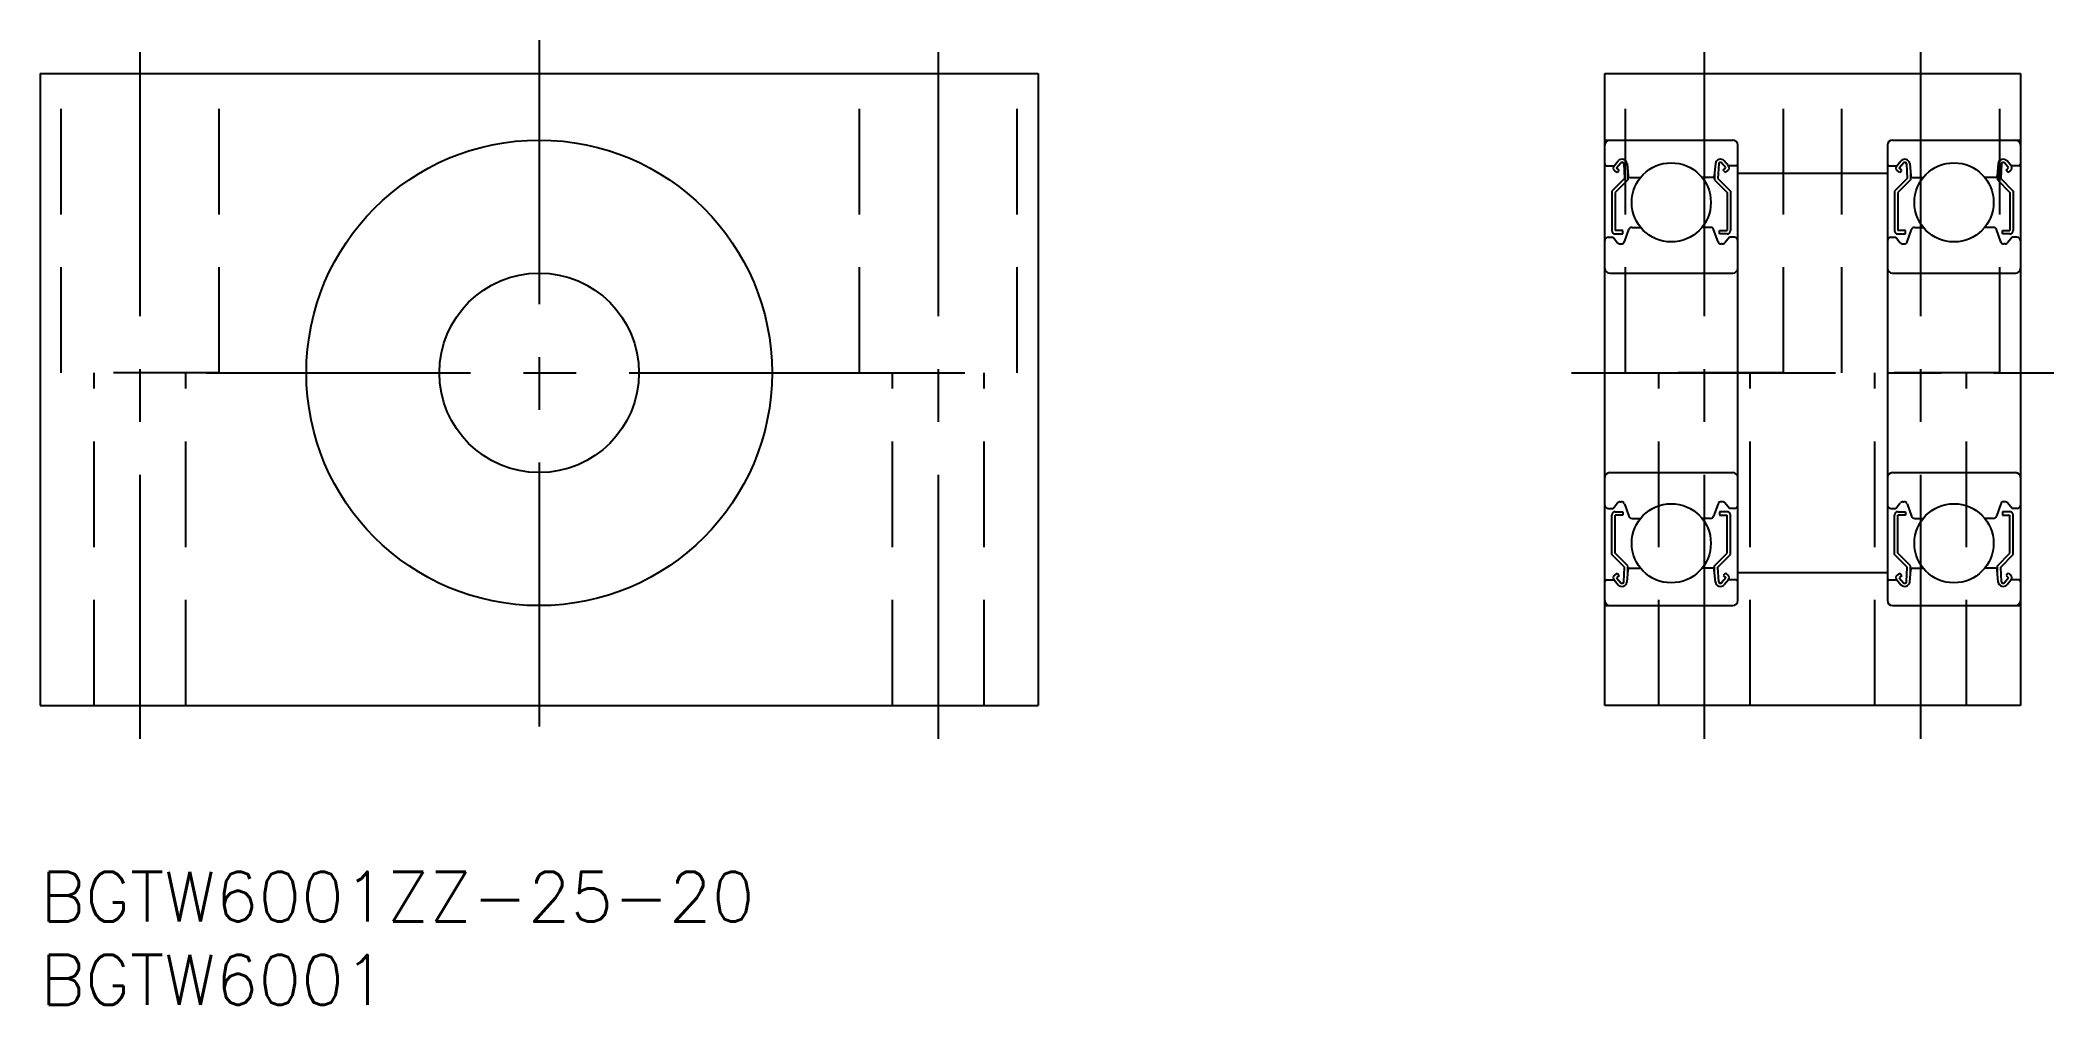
# Model space of a CAD drawing. Extents: x 0 to 121, y -8 to 50.
import ezdxf

# ---------------------------------------------------------------- set-up
doc = ezdxf.new("R2010")
doc.units = 0
doc.header["$LTSCALE"] = 0.5
doc.linetypes.add('CENTER', pattern=[50.8, 31.75, -6.35, 6.35, -6.35])
doc.linetypes.add('DASHED', pattern=[19.05, 12.7, -6.35])
for name, color, linetype in [('MSM_CENTER', 1, 'CENTER'), ('MSM_CONTINUOUS', 7, 'CONTINUOUS'), ('MSM_DASHED', 4, 'DASHED'), ('MSM_PART_NUMBER', 7, 'CONTINUOUS')]:
    doc.layers.add(name, color=color, linetype=linetype)
doc.styles.get("Standard").update_dxf_attribs({"font": 'txt.shx', "height": 3, "bigfont": 'bigfont.shx'})

# ---------------------------------------------------------------- blocks, each defined once
blk = doc.blocks.new('*U2')
at = {"layer": 'MSM_PART_NUMBER'}
blk.add_text('BGTW6001ZZ-25-20', height=3, dxfattribs=at).set_placement((0, -3))
blk = doc.blocks.new('*U3')
at = {"layer": 'MSM_PART_NUMBER'}
blk.add_text('BGTW6001', height=3, dxfattribs=at).set_placement((0, -8))

msp = doc.modelspace()

# ---------------------------------------------------------------- linework, layer by layer
at = {"layer": 'MSM_CENTER'}
for p, q in [((6, 8), (6, 50)), ((30, 50), (30, 8)), ((54, 8), (54, 50)), ((100.07, 8), (100.07, 50)), ((113.07, 8), (113.07, 50)), ((10, 30), (50, 30)), ((92.07, 30), (121.07, 30))]:
    msp.add_line(p, q, dxfattribs=at)
at = {"layer": 'MSM_CONTINUOUS'}
for p, q in [((0, 48), (60, 48)), ((0, 48), (0, 10)), ((60, 48), (60, 10)), ((94.07, 48), (119.07, 48)), ((94.07, 10), (94.07, 48)), ((119.07, 48), (119.07, 10)), ((94.07, 44), (101.77, 44)), ((102.07, 16.3), (102.07, 43.7)), ((111.07, 43.7), (111.07, 16.3)), ((111.37, 44), (119.07, 44)), ((94.17, 42.45), (94.63, 42.45)), ((94.63, 42.45), (94.88, 42.75)), ((94.78, 42.32), (95.03, 42.62)), ((95.21, 42.56), (95.25, 41.68)), ((95.41, 42.58), (95.47, 41.84)), ((100.73, 42.58), (100.66, 41.84)), ((100.93, 42.56), (100.88, 41.68)), ((101.35, 42.32), (101.1, 42.62)), ((101.51, 42.45), (101.26, 42.75)), ((101.97, 42.45), (101.51, 42.45)), ((111.17, 42.45), (111.63, 42.45)), ((111.63, 42.45), (111.88, 42.75)), ((111.78, 42.32), (112.03, 42.62)), ((112.21, 42.56), (112.25, 41.68)), ((112.41, 42.58), (112.47, 41.84)), ((117.73, 42.58), (117.66, 41.84)), ((117.93, 42.56), (117.88, 41.68)), ((118.35, 42.32), (118.1, 42.62)), ((118.51, 42.45), (118.26, 42.75)), ((118.97, 42.45), (118.51, 42.45)), ((95.25, 41.68), (94.5, 40.93)), ((94.81, 42.04), (94.65, 42.17)), ((95.45, 41.6), (94.7, 40.85)), ((94.93, 42.19), (94.78, 42.32)), ((94.81, 42.04), (94.93, 42.19)), ((95.45, 42.07), (95.45, 41.6)), ((95.57, 41.75), (96.22, 41.75)), ((100.57, 41.75), (99.92, 41.75)), ((100.68, 42.07), (100.68, 41.6)), ((100.68, 41.6), (101.43, 40.85)), ((100.88, 41.68), (101.63, 40.93)), ((101.2, 42.19), (101.35, 42.32)), ((101.33, 42.04), (101.2, 42.19)), ((101.33, 42.04), (101.48, 42.17)), ((102.07, 42), (111.07, 42)), ((112.25, 41.68), (111.5, 40.93)), ((111.81, 42.04), (111.65, 42.17)), ((112.45, 41.6), (111.7, 40.85)), ((111.93, 42.19), (111.78, 42.32)), ((111.81, 42.04), (111.93, 42.19)), ((112.45, 42.07), (112.45, 41.6)), ((112.57, 41.75), (113.22, 41.75)), ((117.57, 41.75), (116.92, 41.75)), ((117.68, 42.07), (117.68, 41.6)), ((117.68, 41.6), (118.43, 40.85)), ((117.88, 41.68), (118.63, 40.93)), ((118.2, 42.19), (118.35, 42.32)), ((118.33, 42.04), (118.2, 42.19)), ((118.33, 42.04), (118.48, 42.17)), ((94.5, 40.93), (94.5, 38.55)), ((94.7, 40.85), (94.7, 38.55)), ((101.43, 40.85), (101.43, 38.55)), ((101.63, 40.93), (101.63, 38.55)), ((111.5, 40.93), (111.5, 38.55)), ((111.7, 40.85), (111.7, 38.55)), ((118.43, 40.85), (118.43, 38.55)), ((118.63, 40.93), (118.63, 38.55)), ((95.71, 38.75), (96.22, 38.75)), ((100.43, 38.75), (99.92, 38.75)), ((112.71, 38.75), (113.22, 38.75)), ((117.43, 38.75), (116.92, 38.75)), ((94.27, 38.15), (94.57, 38.15)), ((94.57, 38.15), (94.84, 37.82)), ((95.15, 38.55), (94.7, 38.55)), ((94.7, 38.35), (95.15, 38.35)), ((95, 37.75), (95.06, 37.75)), ((95.15, 38.35), (95.15, 38.55)), ((95.25, 37.88), (95.52, 38.62)), ((100.89, 37.88), (100.62, 38.62)), ((100.98, 38.55), (101.43, 38.55)), ((100.98, 38.35), (100.98, 38.55)), ((101.43, 38.35), (100.98, 38.35)), ((101.14, 37.75), (101.07, 37.75)), ((101.57, 38.15), (101.29, 37.82)), ((101.87, 38.15), (101.57, 38.15)), ((111.27, 38.15), (111.57, 38.15)), ((111.57, 38.15), (111.84, 37.82)), ((112.15, 38.55), (111.7, 38.55)), ((111.7, 38.35), (112.15, 38.35)), ((112, 37.75), (112.06, 37.75)), ((112.15, 38.35), (112.15, 38.55)), ((112.25, 37.88), (112.52, 38.62)), ((117.89, 37.88), (117.62, 38.62)), ((117.98, 38.55), (118.43, 38.55)), ((117.98, 38.35), (117.98, 38.55)), ((118.43, 38.35), (117.98, 38.35)), ((118.14, 37.75), (118.07, 37.75)), ((118.57, 38.15), (118.29, 37.82)), ((118.87, 38.15), (118.57, 38.15)), ((94.37, 36), (101.77, 36)), ((111.37, 36), (118.77, 36)), ((94.37, 24), (101.77, 24)), ((111.37, 24), (118.77, 24)), ((94.27, 21.85), (94.57, 21.85)), ((94.57, 21.85), (94.84, 22.18)), ((95, 22.25), (95.06, 22.25)), ((95.25, 22.12), (95.52, 21.38)), ((100.89, 22.12), (100.62, 21.38)), ((101.14, 22.25), (101.07, 22.25)), ((101.57, 21.85), (101.29, 22.18)), ((101.87, 21.85), (101.57, 21.85)), ((111.27, 21.85), (111.57, 21.85)), ((111.57, 21.85), (111.84, 22.18)), ((112, 22.25), (112.06, 22.25)), ((112.25, 22.12), (112.52, 21.38)), ((117.89, 22.12), (117.62, 21.38)), ((118.14, 22.25), (118.07, 22.25)), ((118.57, 21.85), (118.29, 22.18)), ((118.87, 21.85), (118.57, 21.85)), ((94.5, 19.07), (94.5, 21.45)), ((94.7, 21.65), (95.15, 21.65)), ((94.7, 19.15), (94.7, 21.45)), ((95.15, 21.45), (94.7, 21.45)), ((95.15, 21.65), (95.15, 21.45)), ((95.71, 21.25), (96.22, 21.25)), ((95.83, 21.25), (95.83, 21.25)), ((95.96, 21.25), (95.96, 21.25)), ((100.43, 21.25), (99.92, 21.25)), ((100.98, 21.65), (100.98, 21.45)), ((101.43, 21.65), (100.98, 21.65)), ((100.98, 21.45), (101.43, 21.45)), ((101.43, 19.15), (101.43, 21.45)), ((101.63, 19.07), (101.63, 21.45)), ((111.5, 19.07), (111.5, 21.45)), ((111.7, 21.65), (112.15, 21.65)), ((111.7, 19.15), (111.7, 21.45)), ((112.15, 21.45), (111.7, 21.45)), ((112.15, 21.65), (112.15, 21.45)), ((112.71, 21.25), (113.22, 21.25)), ((112.83, 21.25), (112.83, 21.25)), ((112.96, 21.25), (112.96, 21.25)), ((117.43, 21.25), (116.92, 21.25)), ((117.98, 21.65), (117.98, 21.45)), ((118.43, 21.65), (117.98, 21.65)), ((117.98, 21.45), (118.43, 21.45)), ((118.43, 19.15), (118.43, 21.45)), ((118.63, 19.07), (118.63, 21.45)), ((95.25, 18.32), (94.5, 19.07)), ((95.45, 18.4), (94.7, 19.15)), ((95.21, 17.44), (95.25, 18.32)), ((95.45, 17.93), (95.45, 18.4)), ((95.57, 18.25), (96.22, 18.25)), ((100.57, 18.25), (99.92, 18.25)), ((100.68, 18.4), (101.43, 19.15)), ((100.68, 17.93), (100.68, 18.4)), ((100.88, 18.32), (101.63, 19.07)), ((100.93, 17.44), (100.88, 18.32)), ((112.25, 18.32), (111.5, 19.07)), ((112.45, 18.4), (111.7, 19.15)), ((112.21, 17.44), (112.25, 18.32)), ((112.45, 17.93), (112.45, 18.4)), ((112.57, 18.25), (113.22, 18.25)), ((117.57, 18.25), (116.92, 18.25)), ((117.68, 18.4), (118.43, 19.15)), ((117.68, 17.93), (117.68, 18.4)), ((117.88, 18.32), (118.63, 19.07)), ((117.93, 17.44), (117.88, 18.32)), ((94.17, 17.55), (94.63, 17.55)), ((94.63, 17.55), (94.88, 17.25)), ((94.81, 17.96), (94.65, 17.83)), ((94.93, 17.81), (94.78, 17.68)), ((94.78, 17.68), (95.03, 17.38)), ((94.81, 17.96), (94.93, 17.81)), ((95.41, 17.42), (95.47, 18.16)), ((100.73, 17.42), (100.66, 18.16)), ((101.35, 17.68), (101.1, 17.38)), ((101.33, 17.96), (101.2, 17.81)), ((101.2, 17.81), (101.35, 17.68)), ((101.51, 17.55), (101.26, 17.25)), ((101.33, 17.96), (101.48, 17.83)), ((101.97, 17.55), (101.51, 17.55)), ((102.07, 18), (111.07, 18)), ((111.17, 17.55), (111.63, 17.55)), ((111.63, 17.55), (111.88, 17.25)), ((111.81, 17.96), (111.65, 17.83)), ((111.93, 17.81), (111.78, 17.68)), ((111.78, 17.68), (112.03, 17.38)), ((111.81, 17.96), (111.93, 17.81)), ((112.41, 17.42), (112.47, 18.16)), ((117.73, 17.42), (117.66, 18.16)), ((118.35, 17.68), (118.1, 17.38)), ((118.33, 17.96), (118.2, 17.81)), ((118.2, 17.81), (118.35, 17.68)), ((118.51, 17.55), (118.26, 17.25)), ((118.33, 17.96), (118.48, 17.83)), ((118.97, 17.55), (118.51, 17.55)), ((94.07, 16), (101.77, 16)), ((111.37, 16), (119.07, 16)), ((0, 10), (60, 10)), ((119.07, 10), (94.07, 10))]:
    msp.add_line(p, q, dxfattribs=at)
for centre, radius in [((30, 30), 14), ((98.07, 40.25), 2.38), ((115.07, 40.25), 2.38), ((30, 30), 6), ((98.07, 19.75), 2.38), ((115.07, 19.75), 2.38)]:
    msp.add_circle(centre, radius, dxfattribs=at)
for centre, radius, start, end in [((94.37, 43.7), 0.3, 90, 180), ((101.77, 43.7), 0.3, 0, 90), ((111.37, 43.7), 0.3, 90, 180), ((118.77, 43.7), 0.3, 0, 90), ((94.17, 42.55), 0.1, 180, 270), ((94.78, 42.32), 0.2, 140.002, 230.0863), ((95.11, 42.55), 0.3, 4.9968, 140.002), ((95.11, 42.56), 0.1, 2.8198, 140.0022), ((101.03, 42.55), 0.3, 39.998, 175.0032), ((101.03, 42.56), 0.1, 39.9978, 177.1802), ((101.35, 42.32), 0.2, 309.9137, 39.998), ((101.97, 42.55), 0.1, 270, 0), ((111.17, 42.55), 0.1, 180, 270), ((111.78, 42.32), 0.2, 140.002, 230.0863), ((112.11, 42.55), 0.3, 4.9968, 140.002), ((112.11, 42.56), 0.1, 2.8198, 140.0022), ((118.03, 42.55), 0.3, 39.998, 175.0032), ((118.03, 42.56), 0.1, 39.9978, 177.1802), ((118.35, 42.32), 0.2, 309.9137, 39.998), ((118.97, 42.55), 0.1, 270, 0), ((95.57, 41.85), 0.1, 184.9968, 269.9991), ((100.57, 41.85), 0.1, 270.0009, 355.0032), ((112.57, 41.85), 0.1, 184.9968, 269.9991), ((117.57, 41.85), 0.1, 270.0009, 355.0032), ((95.71, 38.55), 0.2, 90, 159.9916), ((100.43, 38.55), 0.2, 20.0084, 90), ((112.71, 38.55), 0.2, 90, 159.9916), ((117.43, 38.55), 0.2, 20.0084, 90), ((94.27, 37.95), 0.2, 90, 180), ((94.7, 38.55), 0.2, 180, 270), ((95, 37.95), 0.2, 219.9952, 270), ((95.06, 37.95), 0.2, 270, 339.9916), ((101.07, 37.95), 0.2, 200.0084, 270), ((101.14, 37.95), 0.2, 270, 320.0048), ((101.43, 38.55), 0.2, 270, 0), ((101.87, 37.95), 0.2, 0, 90), ((111.27, 37.95), 0.2, 90, 180), ((111.7, 38.55), 0.2, 180, 270), ((112, 37.95), 0.2, 219.9952, 270), ((112.06, 37.95), 0.2, 270, 339.9916), ((118.07, 37.95), 0.2, 200.0084, 270), ((118.14, 37.95), 0.2, 270, 320.0048), ((118.43, 38.55), 0.2, 270, 0), ((118.87, 37.95), 0.2, 0, 90), ((94.37, 36.3), 0.3, 180, 270), ((101.77, 36.3), 0.3, 270, 0), ((111.37, 36.3), 0.3, 180, 270), ((118.77, 36.3), 0.3, 270, 0), ((94.37, 23.7), 0.3, 90, 180), ((101.77, 23.7), 0.3, 0, 90), ((111.37, 23.7), 0.3, 90, 180), ((118.77, 23.7), 0.3, 0, 90), ((94.27, 22.05), 0.2, 180, 270), ((95, 22.05), 0.2, 90, 140.0048), ((95.06, 22.05), 0.2, 20.0084, 90), ((101.07, 22.05), 0.2, 90, 159.9916), ((101.14, 22.05), 0.2, 39.9952, 90), ((101.87, 22.05), 0.2, 270, 0), ((111.27, 22.05), 0.2, 180, 270), ((112, 22.05), 0.2, 90, 140.0048), ((112.06, 22.05), 0.2, 20.0084, 90), ((118.07, 22.05), 0.2, 90, 159.9916), ((118.14, 22.05), 0.2, 39.9952, 90), ((118.87, 22.05), 0.2, 270, 0), ((94.7, 21.45), 0.2, 90, 180), ((95.71, 21.45), 0.2, 200.0084, 270), ((100.43, 21.45), 0.2, 270, 339.9916), ((101.43, 21.45), 0.2, 0, 90), ((111.7, 21.45), 0.2, 90, 180), ((112.71, 21.45), 0.2, 200.0084, 270), ((117.43, 21.45), 0.2, 270, 339.9916), ((118.43, 21.45), 0.2, 0, 90), ((95.57, 18.15), 0.1, 90.0009, 175.0032), ((100.57, 18.15), 0.1, 4.9968, 89.9991), ((112.57, 18.15), 0.1, 90.0009, 175.0032), ((117.57, 18.15), 0.1, 4.9968, 89.9991), ((94.17, 17.45), 0.1, 90, 180), ((94.78, 17.68), 0.2, 129.9137, 219.998), ((95.11, 17.45), 0.3, 219.998, 355.0032), ((95.11, 17.44), 0.1, 219.9978, 357.1802), ((101.03, 17.45), 0.3, 184.9968, 320.002), ((101.03, 17.44), 0.1, 182.8198, 320.0022), ((101.35, 17.68), 0.2, 320.002, 50.0863), ((101.97, 17.45), 0.1, 0, 90), ((111.17, 17.45), 0.1, 90, 180), ((111.78, 17.68), 0.2, 129.9137, 219.998), ((112.11, 17.45), 0.3, 219.998, 355.0032), ((112.11, 17.44), 0.1, 219.9978, 357.1802), ((118.03, 17.45), 0.3, 184.9968, 320.002), ((118.03, 17.44), 0.1, 182.8198, 320.0022), ((118.35, 17.68), 0.2, 320.002, 50.0863), ((118.97, 17.45), 0.1, 0, 90), ((94.37, 16.3), 0.3, 180, 270), ((101.77, 16.3), 0.3, 270, 0), ((111.37, 16.3), 0.3, 180, 270), ((118.77, 16.3), 0.3, 270, 0)]:
    msp.add_arc(centre, radius, start, end, dxfattribs=at)
at = {"layer": 'MSM_DASHED'}
for p, q in [((1.25, 30), (1.25, 48)), ((10.75, 30), (10.75, 48)), ((49.25, 30), (49.25, 48)), ((58.75, 30), (58.75, 48)), ((95.32, 30), (95.32, 48)), ((104.82, 30), (104.82, 48)), ((108.32, 30), (108.32, 48)), ((117.82, 30), (117.82, 48)), ((10.75, 30), (1.25, 30)), ((3.25, 10), (3.25, 30)), ((8.75, 10), (8.75, 30)), ((49.25, 30), (58.75, 30)), ((51.25, 10), (51.25, 30)), ((56.75, 10), (56.75, 30)), ((104.82, 30), (95.32, 30)), ((97.32, 10), (97.32, 30)), ((102.82, 10), (102.82, 30)), ((117.82, 30), (108.32, 30)), ((110.32, 10), (110.32, 30)), ((115.82, 10), (115.82, 30))]:
    msp.add_line(p, q, dxfattribs=at)

# ---------------------------------------------------------------- block references
at = {"layer": 'MSM_CONTINUOUS'}
for name in ['*U2', '*U3']:
    msp.add_blockref(name, (0, 0), dxfattribs=at)

doc.saveas('drawing.dxf')
